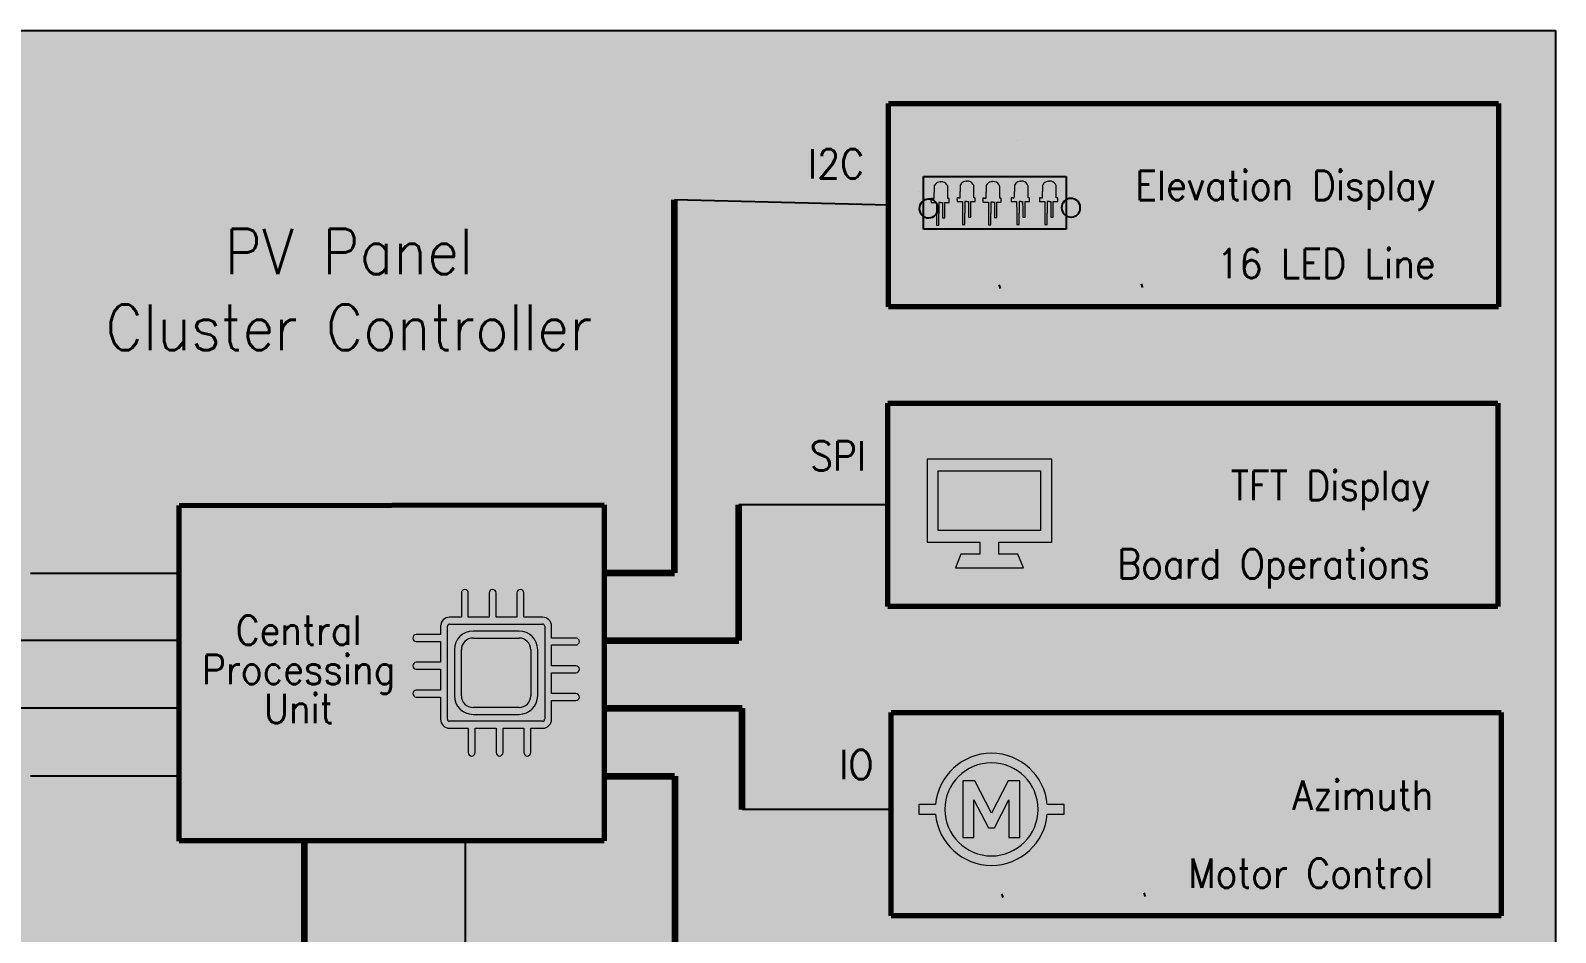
# Model space of a CAD drawing. Header units: millimetres. Extents: x 18 to 196, y 119 to 244.
# Drawn here: x 81.3 to 195.6, y 176.2 to 243.8 of the extents above; entities that cross this region are included whole.
import ezdxf

# ---------------------------------------------------------------- set-up
doc = ezdxf.new("R2010")
doc.units = ezdxf.units.MM
doc.layers.get('0').update_dxf_attribs({"color": 18, "lineweight": 25, "true_color": 0x000000})
for name, color, linetype, lineweight, true_color in [('art', 18, 'Continuous', 18, 0x000000), ('board backgnd', 9, 'Continuous', 25, 0xc5c5c5), ('Hatch', 254, 'Continuous', 25, 0xdedede), ('hatch2', 253, 'Continuous', 25, 0xa0a0a4), ('Leader', 18, 'Continuous', 100, 0x000000), ('outline', 18, 'Continuous', 70, 0x000000), ('Text', 18, 'Continuous', 35, 0x000000)]:
    doc.layers.add(name, color=color, linetype=linetype, lineweight=lineweight, true_color=true_color)
doc.styles.add('QCADDimTextStyle', font='txt')
doc.styles.add('textstyle20', font='Standard')
doc.styles.add('textstyle21', font='Standard')
doc.styles.add('textstyle23', font='Standard')
doc.styles.add('textstyle25', font='Standard')
doc.styles.add('textstyle27', font='Standard')
doc.styles.add('textstyle31', font='Standard')
doc.styles.add('textstyle35', font='Standard')
doc.styles.add('textstyle37', font='Standard')
doc.dimstyles.new('QCADDimStyle', dxfattribs={"dimtxt": 2.5, "dimasz": 2.5, "dimexe": 1.25, "dimexo": 0.625, "dimtad": 1, "dimtoh": 1, "dimdec": 4, "dimzin": 0, "dimdsep": 46, "dimtxsty": 'QCADDimTextStyle', "dimcen": 0.09, "dimadec": 0, "dimazin": 0, "dimtfac": 1, "dimtdec": 4, "dimtofl": 0, "dimtmove": 0, "dimatfit": 3, "dimfxl": 1, "dimtolj": 1, "dimtzin": 0, "dimarcsym": 0})

# ---------------------------------------------------------------- blocks, each defined once
blk = doc.blocks.new('CPU')
at = {"layer": 'art'}
for p, q in [((-2.489611005489986, 6.092825569826172), (-2.489611005489986, 4.272145441826173)), ((-1.969427133489986, 4.272145441826173), (-1.969427133489986, 6.092825569826172)), ((-0.4088511334899865, 6.092825569826172), (-0.4088511334899865, 4.272145441826173)), ((0.1113571225100136, 4.272145441826173), (0.1113571225100136, 6.092825569826172)), ((1.671933122510013, 6.092825569826172), (1.671933122510013, 4.272145441826173)), ((2.192092610510017, 4.272169825826174), (2.192092610510017, 6.092825569826172)), ((-4.050187005489986, 3.598488673826174), (-4.050187005489986, 2.971649185826174)), ((-3.529978749489986, -3.377261662173826), (-3.529978749489986, 3.598513057826174)), ((-2.489611005489986, 4.272145441826173), (-3.376530237489986, 4.272145441826173)), ((-3.376530237489986, 3.751961569826174), (3.601853570510012, 3.751961569826174)), ((-0.4088511334899865, 4.272145441826173), (-1.969427133489986, 4.272145441826173)), ((1.671933122510013, 4.272145441826173), (0.1113571225100136, 4.272145441826173)), ((3.599220098510017, 4.272169825826174), (2.192092610510017, 4.272169825826174)), ((3.755302082510013, 3.598513057826174), (3.755302082510013, -3.377261662173826)), ((4.272876866510016, 2.711618209826174), (4.272876866510016, 3.598513057826174)), ((-4.050187005489986, 2.971649185826174), (-5.870842749489985, 2.971649185826174)), ((-5.870842749489985, 2.451489697826174), (-4.050162621489985, 2.451489697826174)), ((-4.050162621489985, 2.451489697826174), (-4.050162621489985, 0.890913697826174)), ((1.838402690510013, 3.231777697826173), (-1.615688445489986, 3.231777697826173)), ((-1.615688445489986, 2.711593825826174), (1.835793602510015, 2.711593825826174)), ((6.093556994510015, 2.711618209826174), (4.272876866510016, 2.711618209826174)), ((-3.009794877489985, 1.837671265826174), (-3.009794877489985, -1.616395486173825)), ((-2.489611005489986, -1.616419870173825), (-2.489611005489986, 1.837671265826174)), ((2.712325250510014, 1.837671265826174), (2.712325250510014, -1.616419870173825)), ((3.232509122510013, -1.616419870173825), (3.232509122510013, 1.837671265826174)), ((4.272876866510014, 0.6308339538261745), (4.272876866510014, 2.191409953826174)), ((4.272876866510014, 2.191409953826174), (6.093556994510015, 2.191409953826174)), ((-4.050162621489985, 0.890913697826174), (-5.870842749489985, 0.890913697826174)), ((-5.870842749489985, 0.3707054418261739), (-4.050162621489985, 0.3707054418261739)), ((-4.050162621489985, 0.3707054418261739), (-4.050162621489985, -1.189870558173826)), ((6.093556994510015, 0.6308339538261745), (4.272876866510014, 0.6308339538261745)), ((4.272876866510014, -1.449950302173825), (4.272876866510014, 0.1106256978261744)), ((4.272876866510014, 0.1106256978261744), (6.093556994510015, 0.1106256978261744)), ((-4.050162621489985, -1.189870558173826), (-5.870842749489985, -1.189870558173826)), ((-5.870842749489985, -1.710054430173826), (-4.050162621489985, -1.710054430173826)), ((-4.050162621489985, -1.710054430173826), (-4.050162621489985, -3.377261662173824)), ((2.712325250510014, -1.616419870173825), (2.712325250510013, -1.616419870173825)), ((6.093556994510015, -1.449950302173825), (4.272876866510014, -1.449950302173825)), ((4.27292563451001, -3.377237278173829), (4.27292563451001, -1.970109790173829)), ((4.27292563451001, -1.970109790173829), (6.093605762510011, -1.970109790173829)), ((1.838402690510013, -2.490342430173827), (-1.615688445489986, -2.490342430173827)), ((-1.615688445489986, -3.010526302173825), (1.838378306510013, -3.010526302173825)), ((3.755302082510013, -3.377261662173826), (3.752692994510012, -3.377261662173826)), ((3.599244482510013, -3.530710174173826), (-3.376530237489986, -3.530710174173826)), ((-3.376505853489986, -4.050918430173825), (-1.969378365489986, -4.050918430173825)), ((-1.969378365489986, -4.050918430173825), (-1.969378365489986, -5.871598558173826)), ((-1.449218877489986, -5.871574174173823), (-1.449218877489986, -4.050894046173827)), ((-1.449218877489986, -4.050894046173827), (0.1113571225100136, -4.050894046173827)), ((0.1113571225100136, -4.050894046173827), (0.1113571225100136, -5.871574174173828)), ((0.6315653785100128, -5.871574174173823), (0.6315653785100128, -4.050894046173827)), ((0.6315653785100128, -4.050894046173827), (2.192141378510012, -4.050894046173827)), ((2.192141378510012, -4.050894046173827), (2.192141378510012, -5.871574174173828)), ((2.712349634510011, -5.871574174173828), (2.712349634510011, -4.050894046173827)), ((2.712349634510011, -4.050894046173827), (3.599268866510011, -4.050894046173827))]:
    blk.add_line(p, q, dxfattribs=at)
for centre, radius, start, end in [((-2.228748030345618, 6.092066722681805), 0.2608640788804765, 90.16667223856632, 179.8333277614346), ((-2.230253551613845, 6.09210334855786), 0.2608274180274832, 0.1586500519789802, 89.83597838476682), ((-0.1479881583456191, 6.092066722681806), 0.2608640788804759, 90.16667223856618, 179.8333277614324), ((-0.1495058526343538, 6.092066722681806), 0.2608640788804763, 0.1666722385653926, 89.83332776143354), ((1.93279609765438, 6.092066722681806), 0.2608640788804759, 90.16667223856618, 179.8333277614324), ((1.931271310684184, 6.092108537037711), 0.260822285433698, 0.1575133974151891, 89.83174297248195), ((-3.376390626710951, 3.598349063047139), 0.6737963932427279, 90.01187169974585, 179.9881283002686), ((-3.376251537904236, 3.598234358240424), 0.153727464219602, 90.10387420910082, 179.8961257909002), ((3.597405261157387, 3.596698220473543), 0.6754740433741889, 0.1539402541529985, 89.84605974584572), ((3.601574870924269, 3.598234358240426), 0.1537274642195972, 0.1038742090997817, 89.89612579090122), ((-5.87012571670153, 2.710827886000345), 0.2608222854336922, 90.15751339741367, 179.8317429724812), ((-5.870083902345617, 2.712352672970541), 0.2608640788804765, 180.1666722385654, 269.8333277614335), ((-1.615601773398137, 1.837584593734325), 1.394193106785898, 90.00356187750717, 179.9964381225501), ((-1.613785275144676, 1.835768095480864), 0.8758277981385717, 90.12450360051184, 179.8754963994849), ((1.835946260911457, 1.835211397283446), 0.8763824418386276, 0.1608205093920939, 90.00998043974474), ((1.836643515697912, 1.835912091014073), 1.395866715333858, 0.0722084119725874, 89.9277915880267), ((6.092798147365647, 2.450755234681805), 0.2608640788804777, 0.1666722385675793, 89.83332776143382), ((6.092798147365647, 2.452272928970542), 0.2608640788804759, 270.1666722385662, 359.8333277614324), ((-5.870083902345618, 0.6300507226818075), 0.260864078880476, 90.16667223856626, 179.8333277614346), ((-5.870083902345619, 0.63156841697054), 0.2608640788804751, 180.1666722385654, 269.833327761434), ((6.092798147365647, 0.3699709786818106), 0.2608640788804732, 0.1666722385675793, 89.83332776143382), ((6.092798147365647, 0.3714886729705391), 0.2608640788804732, 270.1666722385656, 359.8333277614346), ((-5.87012052822167, -1.45069697629769), 0.2608274180274856, 90.158650051978, 179.8359783847637), ((-5.870083902345617, -1.449191455029458), 0.2608640788804759, 180.1666722385654, 269.8333277614337), ((-1.613924070649625, -1.614655525979959), 1.395871891274642, 180.071419449067, 269.9275784121864), ((-1.617125266135147, -1.617856690818988), 0.8724869224413204, 179.9056446647179, 270.0943553352809), ((1.838310816735596, -1.616327995005714), 1.394198308801621, 270.0027735503705, 359.9962243108833), ((1.838172708359249, -1.616189888023061), 0.8741525724039462, 270.0150740353231, 359.9849259646988), ((6.092784165476282, -1.710876335354588), 0.2609271776878831, 0.1911874094951219, 89.83029783615441), ((6.092846915365646, -1.709246815029465), 0.2608640788804732, 270.1666722385656, 359.8333277614346), ((-3.374691016137352, -3.375446824821193), 0.6754740433741911, 180.153940254153, 269.8460597458454), ((-3.376251537904238, -3.376982962588076), 0.1537274642196, 180.1038742090998, 269.8961257908999), ((3.598965782924264, -3.376982962588076), 0.153727464219601, 270.1038742091002, 359.8961257909002), ((3.59745402915738, -3.375422440821199), 0.6754740433741898, 270.1539402541544, 359.846059745847), ((-1.708515390345616, -5.870839711029458), 0.2608640788804759, 180.1666722385676, 269.8333277614331), ((-1.710108262394317, -5.870813525523964), 0.2608904937749345, 270.1831656942721, 359.8329489954002), ((0.3722200976543766, -5.870815327029462), 0.2608640788804707, 180.1666722385676, 269.8333277614344), ((0.3707024033656499, -5.870815327029462), 0.260864078880472, 270.1666722385654, 359.8333277614324), ((2.453004353654382, -5.870815327029462), 0.2608640788804733, 180.1666722385676, 269.8333277614327), ((2.451486659365644, -5.870815327029462), 0.2608640788804759, 270.1666722385662, 359.8333277614324)]:
    blk.add_arc(centre, radius, start, end, dxfattribs=at)
blk = doc.blocks.new('Motor')
at = {"layer": 'art'}
for p, q in [((-1.252304666666666, 2.409190000000001), (-2.13488016, 2.409190000000001)), ((-2.13488016, 2.409190000000001), (-2.13488016, -1.824796959999999)), ((-4e-16, 1.8e-15), (-1.252304666666666, 2.409190000000001)), ((1.264229119999999, 2.409190000000001), (-4e-16, 1.8e-15)), ((2.140854239999999, 2.409190000000001), (1.264229119999999, 2.409190000000001)), ((2.140854239999999, -1.824796959999999), (2.140854239999999, 2.409190000000001)), ((-4.184013306666666, 0.6324227466666685), (-5.44957, 0.6324227466666685)), ((-5.44957, 0.6324227466666685), (-5.44957, -0.0787772533333317)), ((-1.311950640000001, -1.824796959999999), (-1.311950640000001, 0.9779948266666683)), ((-1.311950640000001, 0.9779948266666683), (-0.2206616533333339, -1.109187519999996)), ((0.2266120266666665, -1.109187519999996), (1.317901013333332, 0.9779948266666683)), ((1.317901013333332, 0.9779948266666683), (1.317901013333332, -1.824796959999999)), ((5.455496666666665, 0.6324227466666685), (4.189963679999998, 0.6324227466666685)), ((5.455496666666665, -0.0787772533333317), (5.455496666666665, 0.6324227466666685)), ((-5.44957, -0.0787772533333317), (-4.184013306666666, -0.0787772533333317)), ((-0.2206616533333339, -1.109187519999996), (0.2266120266666665, -1.109187519999996)), ((4.189963679999998, -0.0787772533333317), (5.455496666666665, -0.0787772533333317)), ((-2.13488016, -1.824796959999999), (-1.311950640000001, -1.824796959999999)), ((1.317901013333332, -1.824796959999999), (2.140854239999999, -1.824796959999999))]:
    blk.add_line(p, q, dxfattribs=at)
for centre, radius, start, end in [((0.0081324752346514, 0.2713300355334032), 4.207668499626199, 90.07038817083, 175.0769487477151), ((0.0069083052543433, 0.2728777747456594), 3.494919811744398, 90.06467395578308, 179.9353260442155), ((-0.0022182846390217, 0.2712906187817481), 4.207707931693379, 4.923543722663319, 89.92944260373538), ((-0.0009781763238355, 0.2728575034961485), 3.494940079074626, 0.0650059062569837, 89.93538317938848), ((0.0069083052543459, 0.2807677185876796), 3.494919811744402, 180.0646739557846, 269.9353260442169), ((-0.0009781763238315, 0.2807879898371906), 3.494940079074623, 270.0646168206115, 359.934994093743), ((0.0081324752346532, 0.2823154577999332), 4.207668499626199, 184.9230512522848, 269.92961182917), ((-0.0022182846390182, 0.2823548745515869), 4.207707931693375, 270.0705573962646, 355.0764562773366)]:
    blk.add_arc(centre, radius, start, end, dxfattribs=at)
blk = doc.blocks.new('display')
at = {"layer": 'art'}
for p, q in [((5.847770879999999, 1.09734604), (-5.847735319999999, 1.09734604)), ((-5.847735319999999, 1.09734604), (-5.847735319999999, -6.675003159999999)), ((-4.794803719999999, 0), (4.794803720000001, 0)), ((-4.794803719999999, -5.5765192), (-4.794803719999999, 0)), ((4.794803720000001, 0), (4.794803720000001, -5.5765192)), ((5.847770879999999, -6.675003159999999), (5.847770879999999, 1.09734604)), ((4.794803720000001, -5.5765192), (-4.794803719999999, -5.5765192)), ((-5.847735319999999, -6.675003159999999), (-0.8948318400000002, -6.675003159999999)), ((-0.8948318400000002, -6.675003159999999), (-0.8948318400000002, -7.783479479999999)), ((0.8950452000000002, -7.783479479999999), (0.8950452000000002, -6.675003159999999)), ((0.8950452000000002, -6.675003159999999), (5.847770879999999, -6.675003159999999)), ((-2.66732004, -7.783479479999999), (-3.184113519999999, -9.072387239999998)), ((-0.8948318400000002, -7.783479479999999), (-2.66732004, -7.783479479999999)), ((2.667604519999999, -7.783479479999999), (0.8950452000000002, -7.783479479999999)), ((3.18322452, -9.072387239999998), (2.667604519999999, -7.783479479999999)), ((-3.184113519999999, -9.072387239999998), (3.18322452, -9.072387239999998))]:
    blk.add_line(p, q, dxfattribs=at)

msp = doc.modelspace()

# ---------------------------------------------------------------- hatches: boundary and pattern name
at = {"layer": 'board backgnd'}
msp.add_hatch(color=256, dxfattribs=at).paths.add_polyline_path([(195.58, 243.84), (195.58, 149.86), (129.54, 149.86), (17.78000000000002, 149.86), (17.78, 243.84)], flags=0)
at = {"layer": 'Hatch'}
for points in [[(145.5951716295057, 223.122655760372), (145.7374186410727, 238.362655760372), (191.3151716295057, 238.362655760372), (191.3151716295057, 223.122655760372)], [(145.5343477273396, 200.6650420772838), (145.6765947389066, 215.9050420772838), (191.2543477273396, 215.9050420772838), (191.2543477273396, 200.6650420772838)], [(92.42250857575402, 183.1128442205258), (92.42250857575404, 208.239667644247), (124.2734760168909, 208.28), (124.2734760168909, 183.1128442205257)], [(145.7904422405598, 177.4743059436695), (145.9326892521267, 192.7143059436695), (191.5104422405598, 192.7143059436695), (191.5104422405598, 177.4743059436695)]]:
    msp.add_hatch(color=256, dxfattribs=at).paths.add_polyline_path(points, flags=0)
at = {"layer": 'hatch2'}
h = msp.add_hatch(color=256, dxfattribs=at)
edge = h.paths.add_edge_path(flags=0)
edge.add_arc((149.5505240235396, 232.0002963493577), 0.4986696629128031, 32.85069977706703, 90.98312466920449)
edge.add_arc((149.5273993333489, 232.1349227237542), 0.3642613301445487, 87.7078559150378, 95.30701560251218)
edge.add_arc((148.9324962120433, 236.8222160208116), 4.36085619644788, 276.8559602395297, 277.3940724582739, ccw=False)
edge.add_arc((149.5025856320502, 231.9493720843859), 0.5454229738320636, 95.20892931282039, 135.8959489411953)
edge.add_arc((149.4506703383247, 232.0014079769989), 0.4719303200986378, 136.0458421065775, 154.6122118996288)
edge.add_line((149.0243158891285, 232.2037446041305), (149.0098378891284, 232.1737726041306))
edge.add_line((149.0098378891284, 232.1737726041306), (149.0090758891285, 231.7104766041306))
edge.add_arc((139.277225709457, 231.5562869416483), 9.733071579495792, -1.8423655197652806, 0.90770795157772, ccw=False)
edge.add_arc((148.9390801544006, 231.6582807199393), 0.420155870697873, 263.49406109131036, 279.0633615227897, ccw=False)
edge.add_arc((148.8388536908748, 229.3251444217814), 1.916408733675543, 88.4265912642702, 91.8291930408872)
edge.add_arc((149.9901287096879, 231.1502284328828), 1.215808407904995, 175.7383539669655, 182.4102379677058)
edge.add_line((148.7753958891284, 231.0990986041306), (148.7761578891285, 230.9596526041306))
edge.add_line((148.7761578891285, 230.9596526041306), (148.9780878891285, 230.9583826041306))
edge.add_line((148.9780878891285, 230.9583826041306), (149.1800178891285, 230.9571126041306))
edge.add_line((149.1800178891285, 230.9571126041306), (149.1807798891285, 230.1031646041306))
edge.add_line((149.1807798891285, 230.1031646041306), (149.1812878891285, 229.2489626041306))
edge.add_line((149.1812878891285, 229.2489626041306), (149.2689178891285, 229.2489626041306))
edge.add_line((149.2689178891285, 229.2489626041306), (149.3565478891284, 229.2489626041306))
edge.add_line((149.3565478891284, 229.2489626041306), (149.3565478891284, 230.1006246041306))
edge.add_arc((244.7755951431127, 230.301131387182), 95.4192579190812, 179.6071717832044, 180.1203970889888, ccw=False)
edge.add_arc((149.4425388039005, 230.1155537893963), 0.8439673667657327, 86.42041099270801, 95.70929839421149, ccw=False)
edge.add_line((149.4952318891285, 230.9578746041306), (149.6295978891285, 230.9571126041306))
edge.add_line((149.6295978891285, 230.9571126041306), (149.6303598891285, 230.3787546041306))
edge.add_line((149.6303598891285, 230.3787546041306), (149.6308678891285, 229.8001426041306))
edge.add_line((149.6308678891285, 229.8001426041306), (149.7184978891285, 229.8001426041306))
edge.add_line((149.7184978891285, 229.8001426041306), (149.8061278891285, 229.8001426041306))
edge.add_line((149.8061278891285, 229.8001426041306), (149.8066358891285, 230.3785006041306))
edge.add_line((149.8066358891285, 230.3785006041306), (149.8073978891285, 230.9571126041306))
edge.add_line((149.8073978891285, 230.9571126041306), (149.9763078891285, 230.9583826041306))
edge.add_line((149.9763078891285, 230.9583826041306), (150.1452178891285, 230.9596526041306))
edge.add_line((150.1452178891285, 230.9596526041306), (150.1459798891285, 231.0965586041306))
edge.add_arc((149.2731821813684, 231.150250813843), 0.8744476496938602, 356.4797511632624, 365.6111036188642)
edge.add_arc((150.0980473990984, 230.7637746970341), 0.4741537040145441, 84.50644960396065, 91.42089948644328)
edge.add_line((150.0862898891285, 231.2377826041306), (150.0321878891285, 231.2377826041306))
edge.add_line((150.0321878891285, 231.2377826041306), (150.0321878891285, 231.6888866041306))
edge.add_line((150.0321878891285, 231.6888866041306), (150.0321878891285, 232.1397366041306))
edge.add_line((150.0321878891285, 232.1397366041306), (150.0258378891285, 232.1592946041306))
edge.add_arc((149.4671358278995, 231.9467724569942), 0.5977571883675016, 20.82608765534109, 32.8248818344412)
h = msp.add_hatch(color=256, dxfattribs=at)
edge = h.paths.add_edge_path(flags=0)
edge.add_arc((151.5001010324925, 232.0555578097394), 0.4986696629128031, 32.85069977706703, 90.98312466920449)
edge.add_arc((151.4769763423018, 232.1901841841359), 0.3642613301445487, 87.7078559150378, 95.30701560251218)
edge.add_arc((150.8820732209962, 236.8774774811933), 4.36085619644788, 276.8559602395297, 277.3940724582739, ccw=False)
edge.add_arc((151.4521626410031, 232.0046335447675), 0.5454229738320636, 95.20892931282039, 135.8959489411953)
edge.add_arc((151.4002473472776, 232.0566694373806), 0.4719303200986378, 136.0458421065775, 154.6122118996288)
edge.add_line((150.9738928980814, 232.2590060645122), (150.9594148980813, 232.2290340645122))
edge.add_line((150.9594148980813, 232.2290340645122), (150.9586528980813, 231.7657380645122))
edge.add_arc((141.2268027184099, 231.61154840203), 9.733071579495792, -1.8423655197652806, 0.90770795157772, ccw=False)
edge.add_arc((150.8886571633535, 231.713542180321), 0.420155870697873, 263.49406109131036, 279.0633615227897, ccw=False)
edge.add_arc((150.7884306998277, 229.380405882163), 1.916408733675543, 88.4265912642702, 91.8291930408872)
edge.add_arc((151.9397057186408, 231.2054898932644), 1.215808407904995, 175.7383539669655, 182.4102379677058)
edge.add_line((150.7249728980813, 231.1543600645122), (150.7257348980814, 231.0149140645123))
edge.add_line((150.7257348980814, 231.0149140645123), (150.9276648980814, 231.0136440645122))
edge.add_line((150.9276648980814, 231.0136440645122), (151.1295948980814, 231.0123740645123))
edge.add_line((151.1295948980814, 231.0123740645123), (151.1303568980814, 230.1584260645122))
edge.add_line((151.1303568980814, 230.1584260645122), (151.1308648980814, 229.3042240645123))
edge.add_line((151.1308648980814, 229.3042240645123), (151.2184948980814, 229.3042240645123))
edge.add_line((151.2184948980814, 229.3042240645123), (151.3061248980814, 229.3042240645123))
edge.add_line((151.3061248980814, 229.3042240645123), (151.3061248980814, 230.1558860645122))
edge.add_arc((246.7251721520657, 230.3563928475637), 95.4192579190812, 179.6071717832044, 180.1203970889888, ccw=False)
edge.add_arc((151.3921158128534, 230.1708152497779), 0.8439673667657327, 86.42041099270801, 95.70929839421149, ccw=False)
edge.add_line((151.4448088980814, 231.0131360645122), (151.5791748980814, 231.0123740645123))
edge.add_line((151.5791748980814, 231.0123740645123), (151.5799368980814, 230.4340160645122))
edge.add_line((151.5799368980814, 230.4340160645122), (151.5804448980814, 229.8554040645122))
edge.add_line((151.5804448980814, 229.8554040645122), (151.6680748980814, 229.8554040645122))
edge.add_line((151.6680748980814, 229.8554040645122), (151.7557048980814, 229.8554040645122))
edge.add_line((151.7557048980814, 229.8554040645122), (151.7562128980814, 230.4337620645123))
edge.add_line((151.7562128980814, 230.4337620645123), (151.7569748980814, 231.0123740645123))
edge.add_line((151.7569748980814, 231.0123740645123), (151.9258848980814, 231.0136440645122))
edge.add_line((151.9258848980814, 231.0136440645122), (152.0947948980814, 231.0149140645123))
edge.add_line((152.0947948980814, 231.0149140645123), (152.0955568980814, 231.1518200645122))
edge.add_arc((151.2227591903212, 231.2055122742246), 0.8744476496938602, 356.4797511632624, 365.6111036188642)
edge.add_arc((152.0476244080513, 230.8190361574158), 0.4741537040145441, 84.50644960396065, 91.42089948644328)
edge.add_line((152.0358668980814, 231.2930440645123), (151.9817648980814, 231.2930440645122))
edge.add_line((151.9817648980814, 231.2930440645122), (151.9817648980814, 231.7441480645122))
edge.add_line((151.9817648980814, 231.7441480645122), (151.9817648980814, 232.1949980645122))
edge.add_line((151.9817648980814, 232.1949980645122), (151.9754148980814, 232.2145560645122))
edge.add_arc((151.4167128368523, 232.0020339173759), 0.5977571883675016, 20.82608765534109, 32.8248818344412)
h = msp.add_hatch(color=256, dxfattribs=at)
edge = h.paths.add_edge_path(flags=0)
edge.add_arc((153.4434965078235, 232.0228957009103), 0.4986696629128031, 32.85069977706703, 90.98312466920449)
edge.add_arc((153.4203718176328, 232.1575220753068), 0.3642613301445487, 87.7078559150378, 95.30701560251218)
edge.add_arc((152.8254686963272, 236.8448153723642), 4.36085619644788, 276.8559602395297, 277.3940724582739, ccw=False)
edge.add_arc((153.3955581163341, 231.9719714359385), 0.5454229738320636, 95.20892931282039, 135.8959489411953)
edge.add_arc((153.3436428226085, 232.0240073285515), 0.4719303200986378, 136.0458421065775, 154.6122118996288)
edge.add_line((152.9172883734123, 232.2263439556831), (152.9028103734123, 232.1963719556831))
edge.add_line((152.9028103734123, 232.1963719556831), (152.9020483734123, 231.7330759556831))
edge.add_arc((143.1701981937408, 231.5788862932009), 9.733071579495792, -1.8423655197652806, 0.90770795157772, ccw=False)
edge.add_arc((152.8320526386845, 231.6808800714919), 0.420155870697873, 263.49406109131036, 279.0633615227897, ccw=False)
edge.add_arc((152.7318261751586, 229.347743773334), 1.916408733675543, 88.4265912642702, 91.8291930408872)
edge.add_arc((153.8831011939718, 231.1728277844354), 1.215808407904995, 175.7383539669655, 182.4102379677058)
edge.add_line((152.6683683734123, 231.1216979556832), (152.6691303734123, 230.9822519556832))
edge.add_line((152.6691303734123, 230.9822519556832), (152.8710603734123, 230.9809819556831))
edge.add_line((152.8710603734123, 230.9809819556831), (153.0729903734123, 230.9797119556831))
edge.add_line((153.0729903734123, 230.9797119556831), (153.0737523734123, 230.1257639556832))
edge.add_line((153.0737523734123, 230.1257639556832), (153.0742603734123, 229.2715619556832))
edge.add_line((153.0742603734123, 229.2715619556832), (153.1618903734123, 229.2715619556832))
edge.add_line((153.1618903734123, 229.2715619556832), (153.2495203734123, 229.2715619556832))
edge.add_line((153.2495203734123, 229.2715619556832), (153.2495203734123, 230.1232239556832))
edge.add_arc((248.6685676273967, 230.3237307387346), 95.4192579190812, 179.6071717832044, 180.1203970889888, ccw=False)
edge.add_arc((153.3355112881843, 230.1381531409489), 0.8439673667657327, 86.42041099270801, 95.70929839421149, ccw=False)
edge.add_line((153.3882043734122, 230.9804739556832), (153.5225703734123, 230.9797119556831))
edge.add_line((153.5225703734123, 230.9797119556831), (153.5233323734123, 230.4013539556832))
edge.add_line((153.5233323734123, 230.4013539556832), (153.5238403734123, 229.8227419556832))
edge.add_line((153.5238403734123, 229.8227419556832), (153.6114703734123, 229.8227419556832))
edge.add_line((153.6114703734123, 229.8227419556832), (153.6991003734123, 229.8227419556832))
edge.add_line((153.6991003734123, 229.8227419556832), (153.6996083734123, 230.4010999556832))
edge.add_line((153.6996083734123, 230.4010999556832), (153.7003703734123, 230.9797119556831))
edge.add_line((153.7003703734123, 230.9797119556831), (153.8692803734123, 230.9809819556831))
edge.add_line((153.8692803734123, 230.9809819556831), (154.0381903734122, 230.9822519556832))
edge.add_line((154.0381903734122, 230.9822519556832), (154.0389523734123, 231.1191579556832))
edge.add_arc((153.1661546656522, 231.1728501653956), 0.8744476496938602, 356.4797511632624, 365.6111036188642)
edge.add_arc((153.9910198833822, 230.7863740485866), 0.4741537040145441, 84.50644960396065, 91.42089948644328)
edge.add_line((153.9792623734123, 231.2603819556831), (153.9251603734123, 231.2603819556832))
edge.add_line((153.9251603734123, 231.2603819556832), (153.9251603734123, 231.7114859556832))
edge.add_line((153.9251603734123, 231.7114859556832), (153.9251603734123, 232.1623359556832))
edge.add_line((153.9251603734123, 232.1623359556832), (153.9188103734123, 232.1818939556832))
edge.add_arc((153.3601083121833, 231.9693718085468), 0.5977571883675016, 20.82608765534109, 32.8248818344412)
h = msp.add_hatch(color=256, dxfattribs=at)
edge = h.paths.add_edge_path(flags=0)
edge.add_arc((155.5665335817145, 232.0555578097394), 0.4986696629128031, 32.85069977706703, 90.98312466920449)
edge.add_arc((155.5434088915237, 232.1901841841359), 0.3642613301445487, 87.7078559150378, 95.30701560251218)
edge.add_arc((154.948505770218, 236.8774774811933), 4.36085619644788, 276.8559602395297, 277.3940724582739, ccw=False)
edge.add_arc((155.518595190225, 232.0046335447675), 0.5454229738320636, 95.20892931282039, 135.8959489411953)
edge.add_arc((155.4666798964995, 232.0566694373806), 0.4719303200986378, 136.0458421065775, 154.6122118996288)
edge.add_line((155.0403254473033, 232.2590060645122), (155.0258474473032, 232.2290340645122))
edge.add_line((155.0258474473032, 232.2290340645122), (155.0250854473033, 231.7657380645122))
edge.add_arc((145.2932352676318, 231.61154840203), 9.733071579495792, -1.8423655197652806, 0.90770795157772, ccw=False)
edge.add_arc((154.9550897125754, 231.713542180321), 0.420155870697873, 263.49406109131036, 279.0633615227897, ccw=False)
edge.add_arc((154.8548632490496, 229.380405882163), 1.916408733675543, 88.4265912642702, 91.8291930408872)
edge.add_arc((156.0061382678627, 231.2054898932644), 1.215808407904995, 175.7383539669655, 182.4102379677058)
edge.add_line((154.7914054473032, 231.1543600645122), (154.7921674473033, 231.0149140645123))
edge.add_line((154.7921674473033, 231.0149140645123), (154.9940974473033, 231.0136440645122))
edge.add_line((154.9940974473033, 231.0136440645122), (155.1960274473033, 231.0123740645123))
edge.add_line((155.1960274473033, 231.0123740645123), (155.1967894473033, 230.1584260645122))
edge.add_line((155.1967894473033, 230.1584260645122), (155.1972974473033, 229.3042240645123))
edge.add_line((155.1972974473033, 229.3042240645123), (155.2849274473033, 229.3042240645123))
edge.add_line((155.2849274473033, 229.3042240645123), (155.3725574473033, 229.3042240645123))
edge.add_line((155.3725574473033, 229.3042240645123), (155.3725574473033, 230.1558860645122))
edge.add_arc((250.7916047012875, 230.3563928475637), 95.4192579190812, 179.6071717832044, 180.1203970889888, ccw=False)
edge.add_arc((155.4585483620752, 230.1708152497779), 0.8439673667657327, 86.42041099270801, 95.70929839421149, ccw=False)
edge.add_line((155.5112414473032, 231.0131360645122), (155.6456074473033, 231.0123740645123))
edge.add_line((155.6456074473033, 231.0123740645123), (155.6463694473033, 230.4340160645122))
edge.add_line((155.6463694473033, 230.4340160645122), (155.6468774473033, 229.8554040645122))
edge.add_line((155.6468774473033, 229.8554040645122), (155.7345074473033, 229.8554040645122))
edge.add_line((155.7345074473033, 229.8554040645122), (155.8221374473032, 229.8554040645122))
edge.add_line((155.8221374473032, 229.8554040645122), (155.8226454473033, 230.4337620645123))
edge.add_line((155.8226454473033, 230.4337620645123), (155.8234074473033, 231.0123740645123))
edge.add_line((155.8234074473033, 231.0123740645123), (155.9923174473033, 231.0136440645122))
edge.add_line((155.9923174473033, 231.0136440645122), (156.1612274473033, 231.0149140645123))
edge.add_line((156.1612274473033, 231.0149140645123), (156.1619894473033, 231.1518200645122))
edge.add_arc((155.2891917395432, 231.2055122742246), 0.8744476496938602, 356.4797511632624, 365.6111036188642)
edge.add_arc((156.1140569572732, 230.8190361574158), 0.4741537040145441, 84.50644960396065, 91.42089948644328)
edge.add_line((156.1022994473033, 231.2930440645123), (156.0481974473033, 231.2930440645122))
edge.add_line((156.0481974473033, 231.2930440645122), (156.0481974473033, 231.7441480645122))
edge.add_line((156.0481974473033, 231.7441480645122), (156.0481974473033, 232.1949980645122))
edge.add_line((156.0481974473033, 232.1949980645122), (156.0418474473033, 232.2145560645122))
edge.add_arc((155.4831453860743, 232.0020339173759), 0.5977571883675016, 20.82608765534109, 32.8248818344412)
h = msp.add_hatch(color=256, dxfattribs=at)
edge = h.paths.add_edge_path(flags=0)
edge.add_arc((157.6788390570454, 232.0568278097394), 0.4986696629128031, 32.85069977706703, 90.98312466920449)
edge.add_arc((157.6557143668547, 232.1914541841359), 0.3642613301445487, 87.7078559150378, 95.30701560251218)
edge.add_arc((157.0608112455491, 236.8787474811933), 4.36085619644788, 276.8559602395297, 277.3940724582739, ccw=False)
edge.add_arc((157.630900665556, 232.0059035447675), 0.5454229738320636, 95.20892931282039, 135.8959489411953)
edge.add_arc((157.5789853718305, 232.0579394373806), 0.4719303200986378, 136.0458421065775, 154.6122118996288)
edge.add_line((157.1526309226343, 232.2602760645122), (157.1381529226343, 232.2303040645122))
edge.add_line((157.1381529226343, 232.2303040645122), (157.1373909226342, 231.7670080645123))
edge.add_arc((147.4055407429627, 231.61281840203), 9.733071579495792, -1.8423655197652806, 0.90770795157772, ccw=False)
edge.add_arc((157.0673951879064, 231.714812180321), 0.420155870697873, 263.49406109131036, 279.0633615227897, ccw=False)
edge.add_arc((156.9671687243806, 229.3816758821631), 1.916408733675543, 88.4265912642702, 91.8291930408872)
edge.add_arc((158.1184437431937, 231.2067598932644), 1.215808407904995, 175.7383539669655, 182.4102379677058)
edge.add_line((156.9037109226342, 231.1556300645122), (156.9044729226342, 231.0161840645123))
edge.add_line((156.9044729226342, 231.0161840645123), (157.1064029226343, 231.0149140645123))
edge.add_line((157.1064029226343, 231.0149140645123), (157.3083329226342, 231.0136440645122))
edge.add_line((157.3083329226342, 231.0136440645122), (157.3090949226343, 230.1596960645122))
edge.add_line((157.3090949226343, 230.1596960645122), (157.3096029226343, 229.3054940645123))
edge.add_line((157.3096029226343, 229.3054940645123), (157.3972329226342, 229.3054940645123))
edge.add_line((157.3972329226342, 229.3054940645123), (157.4848629226342, 229.3054940645123))
edge.add_line((157.4848629226342, 229.3054940645123), (157.4848629226342, 230.1571560645122))
edge.add_arc((252.9039101766186, 230.3576628475637), 95.4192579190812, 179.6071717832044, 180.1203970889888, ccw=False)
edge.add_arc((157.5708538374063, 230.1720852497779), 0.8439673667657327, 86.42041099270801, 95.70929839421149, ccw=False)
edge.add_line((157.6235469226343, 231.0144060645122), (157.7579129226342, 231.0136440645122))
edge.add_line((157.7579129226342, 231.0136440645122), (157.7586749226343, 230.4352860645122))
edge.add_line((157.7586749226343, 230.4352860645122), (157.7591829226343, 229.8566740645122))
edge.add_line((157.7591829226343, 229.8566740645122), (157.8468129226343, 229.8566740645122))
edge.add_line((157.8468129226343, 229.8566740645122), (157.9344429226343, 229.8566740645122))
edge.add_line((157.9344429226343, 229.8566740645122), (157.9349509226343, 230.4350320645123))
edge.add_line((157.9349509226343, 230.4350320645123), (157.9357129226342, 231.0136440645122))
edge.add_line((157.9357129226342, 231.0136440645122), (158.1046229226341, 231.0149140645123))
edge.add_line((158.1046229226341, 231.0149140645123), (158.2735329226343, 231.0161840645123))
edge.add_line((158.2735329226343, 231.0161840645123), (158.2742949226343, 231.1530900645122))
edge.add_arc((157.4014972148741, 231.2067822742247), 0.8744476496938602, 356.4797511632624, 365.6111036188642)
edge.add_arc((158.226362432604, 230.8203061574157), 0.4741537040145441, 84.50644960396065, 91.42089948644328)
edge.add_line((158.2146049226342, 231.2943140645122), (158.1605029226343, 231.2943140645122))
edge.add_line((158.1605029226343, 231.2943140645122), (158.1605029226343, 231.7454180645123))
edge.add_line((158.1605029226343, 231.7454180645123), (158.1605029226343, 232.1962680645123))
edge.add_line((158.1605029226343, 232.1962680645123), (158.1541529226343, 232.2158260645122))
edge.add_arc((157.5954508614052, 232.0033039173759), 0.5977571883675016, 20.82608765534109, 32.8248818344412)

# ---------------------------------------------------------------- linework, layer by layer
for p, q in [((17.78, 243.84), (195.58, 243.84)), ((195.58, 243.84), (195.58, 149.86)), ((148.2096654101245, 232.9053923735564), (158.906506051652, 232.9053923735564)), ((148.2096654101245, 228.9532772052363), (148.2096654101245, 232.9053923735564)), ((158.906506051652, 232.9053923735564), (158.906506051652, 228.9532772052363)), ((158.906506051652, 228.9532772052363), (148.2096654101245, 228.9532772052363))]:
    msp.add_line(p, q)
at = {"layer": 'art'}
for p, q in [((149.0098378891284, 232.1737726041306), (149.0090758891285, 231.7104766041306)), ((149.0243158891285, 232.2037446041306), (149.0098378891284, 232.1737726041306)), ((150.0321878891285, 232.1397366041306), (150.0258378891285, 232.1592946041306)), ((150.0321878891285, 231.6888866041306), (150.0321878891285, 232.1397366041306)), ((150.9594148980813, 232.2290340645122), (150.9586528980813, 231.7657380645122)), ((150.9738928980814, 232.2590060645122), (150.9594148980813, 232.2290340645122)), ((151.9817648980814, 232.1949980645122), (151.9754148980814, 232.2145560645122)), ((151.9817648980814, 231.7441480645122), (151.9817648980814, 232.1949980645122)), ((152.9028103734123, 232.1963719556831), (152.9020483734123, 231.7330759556831)), ((152.9172883734123, 232.2263439556831), (152.9028103734123, 232.1963719556831)), ((153.9251603734123, 232.1623359556832), (153.9188103734123, 232.1818939556832)), ((153.9251603734123, 231.7114859556832), (153.9251603734123, 232.1623359556832)), ((155.0258474473032, 232.2290340645122), (155.0250854473033, 231.7657380645122)), ((155.0403254473033, 232.2590060645122), (155.0258474473032, 232.2290340645122)), ((156.0481974473033, 232.1949980645122), (156.0418474473033, 232.2145560645122)), ((156.0481974473033, 231.7441480645122), (156.0481974473033, 232.1949980645122)), ((157.1381529226343, 232.2303040645122), (157.1373909226342, 231.7670080645123)), ((157.1526309226343, 232.2602760645123), (157.1381529226343, 232.2303040645122)), ((158.1605029226343, 232.1962680645123), (158.1541529226343, 232.2158260645122)), ((158.1605029226343, 231.7454180645123), (158.1605029226343, 232.1962680645123)), ((148.7753958891285, 231.0990986041306), (148.7761578891285, 230.9596526041306)), ((148.7761578891285, 230.9596526041306), (148.9780878891285, 230.9583826041306)), ((148.9780878891285, 230.9583826041306), (149.1800178891285, 230.9571126041306)), ((149.1800178891285, 230.9571126041306), (149.1807798891285, 230.1031646041306)), ((149.4952318891285, 230.9578746041306), (149.6295978891285, 230.9571126041306)), ((149.6295978891285, 230.9571126041306), (149.6303598891285, 230.3787546041306)), ((149.8066358891285, 230.3785006041306), (149.8073978891285, 230.9571126041306)), ((149.8073978891285, 230.9571126041306), (149.9763078891285, 230.9583826041306)), ((149.9763078891285, 230.9583826041306), (150.1452178891285, 230.9596526041306)), ((150.0321878891285, 231.2377826041306), (150.0321878891285, 231.6888866041306)), ((150.0862898891285, 231.2377826041306), (150.0321878891285, 231.2377826041306)), ((150.1452178891285, 230.9596526041306), (150.1459798891285, 231.0965586041306)), ((150.7249728980814, 231.1543600645122), (150.7257348980814, 231.0149140645123)), ((150.7257348980814, 231.0149140645123), (150.9276648980814, 231.0136440645122)), ((150.9276648980814, 231.0136440645122), (151.1295948980814, 231.0123740645123)), ((151.1295948980814, 231.0123740645123), (151.1303568980814, 230.1584260645122)), ((151.4448088980814, 231.0131360645123), (151.5791748980814, 231.0123740645123)), ((151.5791748980814, 231.0123740645123), (151.5799368980814, 230.4340160645122)), ((151.7562128980814, 230.4337620645123), (151.7569748980814, 231.0123740645123)), ((151.7569748980814, 231.0123740645123), (151.9258848980814, 231.0136440645122)), ((151.9258848980814, 231.0136440645122), (152.0947948980814, 231.0149140645123)), ((151.9817648980814, 231.2930440645122), (151.9817648980814, 231.7441480645122)), ((152.0358668980814, 231.2930440645122), (151.9817648980814, 231.2930440645122)), ((152.0947948980814, 231.0149140645123), (152.0955568980814, 231.1518200645122)), ((152.6683683734122, 231.1216979556832), (152.6691303734123, 230.9822519556832)), ((152.6691303734123, 230.9822519556832), (152.8710603734123, 230.9809819556831)), ((152.8710603734123, 230.9809819556831), (153.0729903734123, 230.9797119556831)), ((153.0729903734123, 230.9797119556831), (153.0737523734123, 230.1257639556832)), ((153.3882043734123, 230.9804739556832), (153.5225703734123, 230.9797119556831)), ((153.5225703734123, 230.9797119556831), (153.5233323734123, 230.4013539556832)), ((153.6996083734123, 230.4010999556832), (153.7003703734123, 230.9797119556831)), ((153.7003703734123, 230.9797119556831), (153.8692803734123, 230.9809819556831)), ((153.8692803734123, 230.9809819556831), (154.0381903734122, 230.9822519556832)), ((153.9251603734123, 231.2603819556832), (153.9251603734123, 231.7114859556832)), ((153.9792623734123, 231.2603819556832), (153.9251603734123, 231.2603819556832)), ((154.0381903734122, 230.9822519556832), (154.0389523734123, 231.1191579556832)), ((154.7914054473033, 231.1543600645122), (154.7921674473033, 231.0149140645123)), ((154.7921674473033, 231.0149140645123), (154.9940974473033, 231.0136440645122)), ((154.9940974473033, 231.0136440645122), (155.1960274473033, 231.0123740645123)), ((155.1960274473033, 231.0123740645123), (155.1967894473033, 230.1584260645122)), ((155.5112414473033, 231.0131360645123), (155.6456074473033, 231.0123740645123)), ((155.6456074473033, 231.0123740645123), (155.6463694473033, 230.4340160645122)), ((155.8226454473033, 230.4337620645123), (155.8234074473033, 231.0123740645123)), ((155.8234074473033, 231.0123740645123), (155.9923174473033, 231.0136440645122)), ((155.9923174473033, 231.0136440645122), (156.1612274473033, 231.0149140645123)), ((156.0481974473033, 231.2930440645122), (156.0481974473033, 231.7441480645122)), ((156.1022994473033, 231.2930440645122), (156.0481974473033, 231.2930440645122)), ((156.1612274473033, 231.0149140645123), (156.1619894473033, 231.1518200645122)), ((156.9037109226342, 231.1556300645123), (156.9044729226342, 231.0161840645123)), ((156.9044729226342, 231.0161840645123), (157.1064029226343, 231.0149140645123)), ((157.1064029226343, 231.0149140645123), (157.3083329226342, 231.0136440645122)), ((157.3083329226342, 231.0136440645122), (157.3090949226343, 230.1596960645122)), ((157.6235469226342, 231.0144060645123), (157.7579129226342, 231.0136440645122)), ((157.7579129226342, 231.0136440645122), (157.7586749226343, 230.4352860645122)), ((157.9349509226343, 230.4350320645123), (157.9357129226342, 231.0136440645122)), ((157.9357129226342, 231.0136440645122), (158.1046229226341, 231.0149140645123)), ((158.1046229226341, 231.0149140645123), (158.2735329226343, 231.0161840645123)), ((158.1605029226343, 231.2943140645122), (158.1605029226343, 231.7454180645123)), ((158.2146049226343, 231.2943140645122), (158.1605029226343, 231.2943140645122)), ((158.2735329226343, 231.0161840645123), (158.2742949226343, 231.1530900645122)), ((149.1807798891285, 230.1031646041306), (149.1812878891285, 229.2489626041306)), ((149.3565478891284, 229.2489626041306), (149.3565478891284, 230.1006246041306)), ((149.6303598891285, 230.3787546041306), (149.6308678891285, 229.8001426041306)), ((149.6308678891285, 229.8001426041306), (149.7184978891285, 229.8001426041306)), ((149.7184978891285, 229.8001426041306), (149.8061278891285, 229.8001426041306)), ((149.8061278891285, 229.8001426041306), (149.8066358891285, 230.3785006041306)), ((151.1303568980814, 230.1584260645122), (151.1308648980814, 229.3042240645123)), ((151.3061248980814, 229.3042240645123), (151.3061248980814, 230.1558860645122)), ((151.5799368980814, 230.4340160645122), (151.5804448980814, 229.8554040645122)), ((151.5804448980814, 229.8554040645122), (151.6680748980814, 229.8554040645122)), ((151.6680748980814, 229.8554040645122), (151.7557048980814, 229.8554040645122)), ((151.7557048980814, 229.8554040645122), (151.7562128980814, 230.4337620645123)), ((153.0737523734123, 230.1257639556832), (153.0742603734123, 229.2715619556832)), ((153.2495203734123, 229.2715619556832), (153.2495203734123, 230.1232239556832)), ((153.5233323734123, 230.4013539556832), (153.5238403734123, 229.8227419556832)), ((153.5238403734123, 229.8227419556832), (153.6114703734123, 229.8227419556832)), ((153.6114703734123, 229.8227419556832), (153.6991003734123, 229.8227419556832)), ((153.6991003734123, 229.8227419556832), (153.6996083734123, 230.4010999556832)), ((155.1967894473033, 230.1584260645122), (155.1972974473033, 229.3042240645123)), ((155.3725574473033, 229.3042240645123), (155.3725574473033, 230.1558860645122)), ((155.6463694473033, 230.4340160645122), (155.6468774473033, 229.8554040645122)), ((155.6468774473033, 229.8554040645122), (155.7345074473033, 229.8554040645122)), ((155.7345074473033, 229.8554040645122), (155.8221374473032, 229.8554040645122)), ((155.8221374473032, 229.8554040645122), (155.8226454473033, 230.4337620645123)), ((157.3090949226343, 230.1596960645122), (157.3096029226343, 229.3054940645123)), ((157.4848629226342, 229.3054940645123), (157.4848629226342, 230.1571560645122)), ((157.7586749226343, 230.4352860645122), (157.7591829226343, 229.8566740645122)), ((157.7591829226343, 229.8566740645122), (157.8468129226343, 229.8566740645122)), ((157.8468129226343, 229.8566740645122), (157.9344429226343, 229.8566740645122)), ((157.9344429226343, 229.8566740645122), (157.9349509226343, 230.4350320645123)), ((149.1812878891285, 229.2489626041306), (149.2689178891285, 229.2489626041306)), ((149.2689178891285, 229.2489626041306), (149.3565478891284, 229.2489626041306)), ((151.1308648980814, 229.3042240645123), (151.2184948980814, 229.3042240645123)), ((151.2184948980814, 229.3042240645123), (151.3061248980814, 229.3042240645123)), ((153.0742603734123, 229.2715619556832), (153.1618903734123, 229.2715619556832)), ((153.1618903734123, 229.2715619556832), (153.2495203734123, 229.2715619556832)), ((155.1972974473033, 229.3042240645123), (155.2849274473033, 229.3042240645123)), ((155.2849274473033, 229.3042240645123), (155.3725574473033, 229.3042240645123)), ((157.3096029226343, 229.3054940645123), (157.3972329226342, 229.3054940645123)), ((157.3972329226342, 229.3054940645123), (157.4848629226342, 229.3054940645123))]:
    msp.add_line(p, q, dxfattribs=at)
for centre, radius, start, end in [((149.4506703383247, 232.0014079769989), 0.4719303200986378, 136.0458421065775, 154.6122118996288), ((149.5025856320502, 231.9493720843859), 0.5454229738320636, 95.20892931282039, 135.8959489411953), ((148.9324962120433, 236.8222160208116), 4.36085619644788, 276.8559602395296, 277.394072458274), ((149.5273993333489, 232.1349227237542), 0.3642613301445487, 87.7078559150378, 95.30701560251218), ((149.5505240235396, 232.0002963493577), 0.4986696629128031, 32.85069977706703, 90.9831246692045), ((149.4671358278995, 231.9467724569942), 0.5977571883675016, 20.82608765534109, 32.8248818344412), ((151.4002473472776, 232.0566694373806), 0.4719303200986378, 136.0458421065775, 154.6122118996288), ((151.4521626410031, 232.0046335447675), 0.5454229738320636, 95.20892931282039, 135.8959489411953), ((150.8820732209962, 236.8774774811933), 4.36085619644788, 276.8559602395296, 277.394072458274), ((151.4769763423018, 232.1901841841359), 0.3642613301445487, 87.7078559150378, 95.30701560251218), ((151.5001010324925, 232.0555578097394), 0.4986696629128031, 32.85069977706703, 90.9831246692045), ((151.4167128368523, 232.0020339173759), 0.5977571883675016, 20.82608765534109, 32.8248818344412), ((153.3436428226085, 232.0240073285515), 0.4719303200986378, 136.0458421065775, 154.6122118996288), ((153.3955581163341, 231.9719714359385), 0.5454229738320636, 95.20892931282039, 135.8959489411953), ((152.8254686963272, 236.8448153723642), 4.36085619644788, 276.8559602395296, 277.394072458274), ((153.4203718176328, 232.1575220753068), 0.3642613301445487, 87.7078559150378, 95.30701560251218), ((153.4434965078235, 232.0228957009103), 0.4986696629128031, 32.85069977706703, 90.9831246692045), ((153.3601083121833, 231.9693718085468), 0.5977571883675016, 20.82608765534109, 32.8248818344412), ((155.4666798964995, 232.0566694373806), 0.4719303200986378, 136.0458421065775, 154.6122118996288), ((155.518595190225, 232.0046335447675), 0.5454229738320636, 95.20892931282039, 135.8959489411953), ((154.948505770218, 236.8774774811933), 4.36085619644788, 276.8559602395296, 277.394072458274), ((155.5434088915237, 232.1901841841359), 0.3642613301445487, 87.7078559150378, 95.30701560251218), ((155.5665335817145, 232.0555578097394), 0.4986696629128031, 32.85069977706703, 90.9831246692045), ((155.4831453860743, 232.0020339173759), 0.5977571883675016, 20.82608765534109, 32.8248818344412), ((157.5789853718305, 232.0579394373806), 0.4719303200986378, 136.0458421065775, 154.6122118996288), ((157.630900665556, 232.0059035447675), 0.5454229738320636, 95.20892931282039, 135.8959489411953), ((157.0608112455491, 236.8787474811933), 4.36085619644788, 276.8559602395296, 277.394072458274), ((157.6557143668547, 232.1914541841359), 0.3642613301445487, 87.7078559150378, 95.30701560251218), ((157.6788390570454, 232.0568278097394), 0.4986696629128031, 32.85069977706703, 90.9831246692045), ((157.5954508614052, 232.0033039173759), 0.5977571883675016, 20.82608765534109, 32.8248818344412), ((149.9901287096879, 231.1502284328828), 1.215808407904995, 175.7383539669655, 182.4102379677058), ((148.8388536908748, 229.3251444217814), 1.916408733675543, 88.4265912642702, 91.8291930408872), ((148.9390801544006, 231.6582807199393), 0.420155870697873, 263.4940610913104, 279.0633615227897), ((139.277225709457, 231.5562869416483), 9.733071579495792, 358.1576344802347, 0.907707951577691), ((244.7755951431127, 230.301131387182), 95.4192579190812, 179.6071717832044, 180.1203970889888), ((149.4425388039005, 230.1155537893963), 0.8439673667657327, 86.42041099270797, 95.70929839421154), ((150.0980473990984, 230.7637746970341), 0.4741537040145441, 84.50644960396065, 91.42089948644328), ((149.2731821813684, 231.150250813843), 0.8744476496938602, 356.4797511632624, 5.61110361886418), ((151.9397057186408, 231.2054898932644), 1.215808407904995, 175.7383539669655, 182.4102379677058), ((150.7884306998277, 229.380405882163), 1.916408733675543, 88.4265912642702, 91.8291930408872), ((150.8886571633535, 231.713542180321), 0.420155870697873, 263.4940610913104, 279.0633615227897), ((141.2268027184099, 231.61154840203), 9.733071579495792, 358.1576344802347, 0.907707951577691), ((246.7251721520657, 230.3563928475637), 95.4192579190812, 179.6071717832044, 180.1203970889888), ((151.3921158128534, 230.1708152497779), 0.8439673667657327, 86.42041099270797, 95.70929839421154), ((152.0476244080513, 230.8190361574158), 0.4741537040145441, 84.50644960396065, 91.42089948644328), ((151.2227591903212, 231.2055122742246), 0.8744476496938602, 356.4797511632624, 5.61110361886418), ((153.8831011939718, 231.1728277844354), 1.215808407904995, 175.7383539669655, 182.4102379677058), ((152.7318261751586, 229.347743773334), 1.916408733675543, 88.4265912642702, 91.8291930408872), ((152.8320526386845, 231.6808800714919), 0.420155870697873, 263.4940610913104, 279.0633615227897), ((143.1701981937408, 231.5788862932009), 9.733071579495792, 358.1576344802347, 0.907707951577691), ((248.6685676273967, 230.3237307387346), 95.4192579190812, 179.6071717832044, 180.1203970889888), ((153.3355112881843, 230.1381531409489), 0.8439673667657327, 86.42041099270797, 95.70929839421154), ((153.9910198833822, 230.7863740485866), 0.4741537040145441, 84.50644960396065, 91.42089948644328), ((153.1661546656522, 231.1728501653956), 0.8744476496938602, 356.4797511632624, 5.61110361886418), ((156.0061382678627, 231.2054898932644), 1.215808407904995, 175.7383539669655, 182.4102379677058), ((154.8548632490496, 229.380405882163), 1.916408733675543, 88.4265912642702, 91.8291930408872), ((154.9550897125754, 231.713542180321), 0.420155870697873, 263.4940610913104, 279.0633615227897), ((145.2932352676318, 231.61154840203), 9.733071579495792, 358.1576344802347, 0.907707951577691), ((250.7916047012875, 230.3563928475637), 95.4192579190812, 179.6071717832044, 180.1203970889888), ((155.4585483620752, 230.1708152497779), 0.8439673667657327, 86.42041099270797, 95.70929839421154), ((156.1140569572732, 230.8190361574158), 0.4741537040145441, 84.50644960396065, 91.42089948644328), ((155.2891917395432, 231.2055122742246), 0.8744476496938602, 356.4797511632624, 5.61110361886418), ((158.1184437431937, 231.2067598932644), 1.215808407904995, 175.7383539669655, 182.4102379677058), ((156.9671687243806, 229.3816758821631), 1.916408733675543, 88.4265912642702, 91.8291930408872), ((157.0673951879064, 231.714812180321), 0.420155870697873, 263.4940610913104, 279.0633615227897), ((147.4055407429627, 231.61281840203), 9.733071579495792, 358.1576344802347, 0.907707951577691), ((252.9039101766186, 230.3576628475637), 95.4192579190812, 179.6071717832044, 180.1203970889888), ((157.5708538374063, 230.1720852497779), 0.8439673667657327, 86.42041099270797, 95.70929839421154), ((158.226362432604, 230.8203061574157), 0.4741537040145441, 84.50644960396065, 91.42089948644328), ((157.4014972148741, 231.2067822742247), 0.8744476496938602, 356.4797511632624, 5.61110361886418)]:
    msp.add_arc(centre, radius, start, end, dxfattribs=at)
at = {"layer": 'Hatch'}
for centre, radius, start, end in [((158.8377796792754, 236.1432326206611), 3.634046830375889, 188.0871755955962, 188.0977108584379), ((148.1792006096349, 231.7828143460113), 0.3501298922481446, 180.7701145059267, 180.7729277609825), ((148.5987494842181, 230.4972085705589), 0.7033061389713836, 181.5516232103721, 181.5448498954454), ((158.8432662979066, 231.8399532032648), 0.3501298922481446, 180.7701145059267, 180.7729277609825), ((159.26281517249, 230.5543474278124), 0.7033061389713836, 181.5516232103721, 181.5448498954454), ((228.0655115520265, 253.3497702967531), 79.51604826589316, 201.052683245388, 201.2645245441177), ((238.7295772402983, 253.4069091540066), 79.51604826589316, 201.052683245388, 201.2645245441177), ((228.2607821630806, 207.7014204800506), 79.51604826589316, 201.052683245388, 201.2645245441177), ((238.9248478513524, 207.7585593373041), 79.51604826589316, 201.052683245388, 201.2645245441177)]:
    msp.add_arc(centre, radius, start, end, dxfattribs=at)
at = {"layer": 'Leader'}
for p, q in [((129.54, 203.2), (129.54, 231.14)), ((134.3639054867799, 198.12), (134.3639054867799, 208.2850420772838)), ((124.2734760168909, 203.2), (129.54, 203.2)), ((124.2734760168909, 198.12), (134.3639054867799, 198.12)), ((124.2734760168909, 193.04), (134.62, 193.04)), ((134.62, 185.4504870321313), (134.62, 193.04)), ((124.2734760168909, 187.96), (129.54, 187.96)), ((129.6111235057835, 162.6267292650425), (129.6111235057835, 187.960090525141)), ((101.8114485588013, 132.2628442205258), (101.8114485588013, 183.1128442205258))]:
    msp.add_line(p, q, dxfattribs=at)
at = {"layer": 'outline'}
for p, q in [((145.5951716295057, 238.362655760372), (191.3151716295057, 238.362655760372)), ((145.5951716295057, 223.122655760372), (145.5951716295057, 238.362655760372)), ((191.3151716295057, 238.362655760372), (191.3151716295057, 223.122655760372)), ((191.3151716295057, 223.122655760372), (145.5951716295057, 223.122655760372)), ((145.5343477273396, 215.9050420772838), (191.2543477273396, 215.9050420772838)), ((145.5343477273396, 200.6650420772838), (145.5343477273396, 215.9050420772838)), ((191.2543477273396, 215.9050420772838), (191.2543477273396, 200.6650420772838)), ((92.42250857575402, 208.239667644247), (124.2734760168909, 208.28)), ((92.42250857575402, 183.0725118647728), (92.42250857575402, 208.239667644247)), ((124.2734760168909, 208.28), (124.2734760168909, 183.1128442205257)), ((191.2543477273396, 200.6650420772838), (145.5343477273396, 200.6650420772838)), ((145.7904422405598, 192.7143059436695), (191.5104422405598, 192.7143059436695)), ((145.7904422405598, 177.4743059436695), (145.7904422405598, 192.7143059436695)), ((191.5104422405598, 192.7143059436695), (191.5104422405598, 177.4743059436695)), ((124.2734760168909, 183.1128442205257), (92.42250857575404, 183.1128442205258)), ((191.5104422405598, 177.4743059436695), (145.7904422405598, 177.4743059436695))]:
    msp.add_line(p, q, dxfattribs=at)

# ---------------------------------------------------------------- block references
msp.add_blockref('CPU', (116.0671998123043, 195.590746138971))
at = {"layer": 'art', "xscale": 0.8, "yscale": 0.8, "zscale": 0.8}
msp.add_blockref('display', (153.1543477273396, 210.8250420772838), dxfattribs=at)
at = {"layer": 'art'}
msp.add_blockref('Motor', (153.3032480027921, 185.1842764469482), dxfattribs=at)

# ---------------------------------------------------------------- texts
at = {"char_height": 2.2, "attachment_point": 3, "line_spacing_factor": 0.8}
for s, insert, style in [('I2C', (143.7672873608747, 234.9518746225211), 'textstyle31'), ('SPI', (143.9075931584192, 213.064170205587), 'textstyle27'), ('IO', (144.468816348597, 189.9137136107528), 'textstyle35')]:
    msp.add_mtext(s, dxfattribs=dict(at, insert=insert, style=style))
at = {"layer": 'Text', "char_height": 2.2, "line_spacing_factor": 0.8}
for s, insert, attachment_point, style in [('Elevation Display\\P\\P16 LED Line', (186.5907716295057, 233.333455760372), 3, 'textstyle20'), ('TFT Display\\P\\PBoard Operations', (186.1743477273395, 210.8250420772837), 3, 'textstyle21'), ('Central\\PProcessing\\PUnit', (101.3878433436165, 195.9476347634754), 5, 'textstyle25'), ('Azimuth\\P\\PMotor Control', (186.4304422405598, 187.6343059436695), 3, 'textstyle23')]:
    msp.add_mtext(s, dxfattribs=dict(at, insert=insert, attachment_point=attachment_point, style=style))
at = {"layer": 'Text', "insert": (105.155861967964, 224.4331537521015), "char_height": 2.5, "attachment_point": 5, "style": 'textstyle37'}
msp.add_mtext('\\H3.40909;PV Panel \\PCluster Controller', dxfattribs=at)

# ---------------------------------------------------------------- leaders
at = {"layer": 'Leader'}
for points in [[(145.5951716295057, 230.742655760372), (129.54, 231.14)], [(145.5343477273396, 208.2850420772838), (134.3639054867799, 208.2850420772838)], [(92.46394508664292, 203.1421345089545), (81.29350284608319, 203.1421345089545)], [(92.42250857575402, 198.12), (76.27112350578346, 198.12)], [(92.42250857575402, 193.04), (76.2711235057835, 193.04)], [(92.42250857575395, 187.9592771470458), (81.29268838520284, 187.9592771470459)], [(145.7904422405598, 185.4504870321313), (134.62, 185.4504870321313)], [(113.8615080506859, 183.1128442205257), (113.8615080506859, 132.1532981809413)]]:
    msp.add_leader(points, dimstyle='QCADDimStyle', override={"dimscale": 2, "dimtxt": 0.18, "dimexe": 0.18, "dimexo": 0.0625, "dimgap": 0.09, "dimtad": 0, "dimtih": 1}, dxfattribs=at)

doc.saveas('drawing.dxf')
